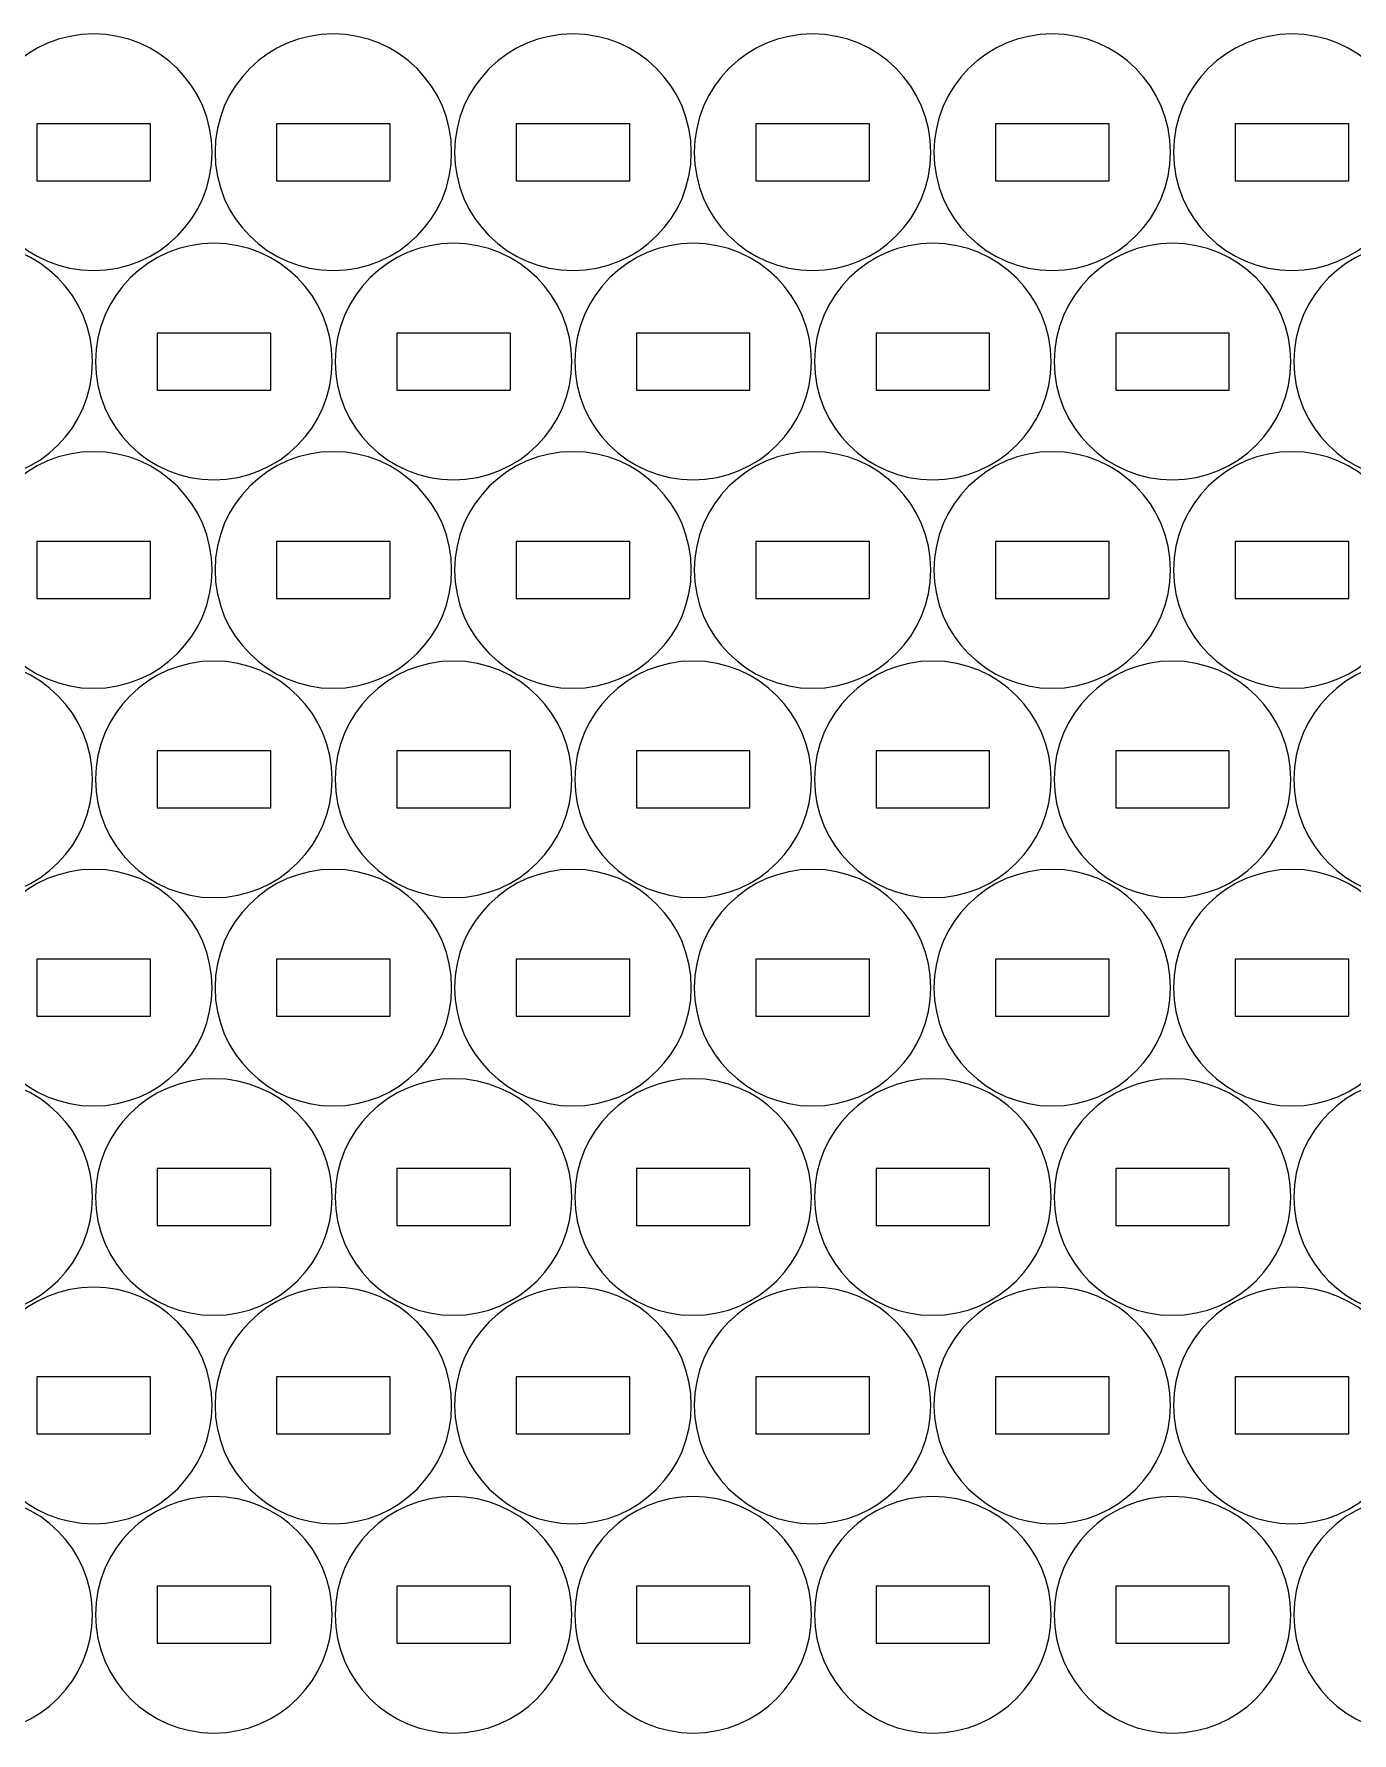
# Model space of a CAD drawing. Header units: millimetres. Extents: x -292 to 292, y -175 to 175.
# Drawn here: x 128.7 to 198.4, y -174.7 to -84.9 of the extents above; entities that cross this region are included whole.
import ezdxf

# ---------------------------------------------------------------- set-up
doc = ezdxf.new("R2010")
doc.units = ezdxf.units.MM
doc.header["$MEASUREMENT"] = 0
doc.layers.add('Camada 1', color=7, linetype='Continuous')

msp = doc.modelspace()

# ---------------------------------------------------------------- linework, layer by layer
at = {"layer": 'Camada 1', "lineweight": 20}
for points in [[(131.8926, -84.9321), (135.3443, -84.9321), (138.1426, -87.7304), (138.1426, -91.1821), (138.1426, -91.1821), (138.1426, -94.6338), (135.3443, -97.4321), (131.8926, -97.4321), (131.8926, -97.4321), (128.4409, -97.4321), (125.6426, -94.6338), (125.6426, -91.1821), (125.6426, -91.1821), (125.6426, -87.7304), (128.4409, -84.9321), (131.8926, -84.9321)], [(144.5514, -84.9321), (148.0031, -84.9321), (150.8014, -87.7304), (150.8014, -91.1821), (150.8014, -91.1821), (150.8014, -94.6338), (148.0031, -97.4321), (144.5514, -97.4321), (144.5514, -97.4321), (141.0997, -97.4321), (138.3014, -94.6338), (138.3014, -91.1821), (138.3014, -91.1821), (138.3014, -87.7304), (141.0997, -84.9321), (144.5514, -84.9321)], [(157.2102, -84.9321), (160.6619, -84.9321), (163.4602, -87.7304), (163.4602, -91.1821), (163.4602, -91.1821), (163.4602, -94.6338), (160.6619, -97.4321), (157.2102, -97.4321), (157.2102, -97.4321), (153.7585, -97.4321), (150.9602, -94.6338), (150.9602, -91.1821), (150.9602, -91.1821), (150.9602, -87.7304), (153.7585, -84.9321), (157.2102, -84.9321)], [(169.869, -84.9321), (173.3207, -84.9321), (176.119, -87.7304), (176.119, -91.1821), (176.119, -91.1821), (176.119, -94.6338), (173.3207, -97.4321), (169.869, -97.4321), (169.869, -97.4321), (166.4173, -97.4321), (163.619, -94.6338), (163.619, -91.1821), (163.619, -91.1821), (163.619, -87.7304), (166.4173, -84.9321), (169.869, -84.9321)], [(182.5278, -84.9321), (185.9795, -84.9321), (188.7778, -87.7304), (188.7778, -91.1821), (188.7778, -91.1821), (188.7778, -94.6338), (185.9795, -97.4321), (182.5278, -97.4321), (182.5278, -97.4321), (179.0761, -97.4321), (176.2778, -94.6338), (176.2778, -91.1821), (176.2778, -91.1821), (176.2778, -87.7304), (179.0761, -84.9321), (182.5278, -84.9321)], [(195.1866, -84.9321), (198.6383, -84.9321), (201.4366, -87.7304), (201.4366, -91.1821), (201.4366, -91.1821), (201.4366, -94.6338), (198.6383, -97.4321), (195.1866, -97.4321), (195.1866, -97.4321), (191.7349, -97.4321), (188.9366, -94.6338), (188.9366, -91.1821), (188.9366, -91.1821), (188.9366, -87.7304), (191.7349, -84.9321), (195.1866, -84.9321)], [(128.8926, -89.6821), (128.8926, -89.6821), (134.8926, -89.6821), (134.8926, -89.6821), (134.8926, -89.6821), (134.8926, -89.6821), (134.8926, -92.6821), (134.8926, -92.6821), (134.8926, -92.6821), (134.8926, -92.6821), (128.8926, -92.6821), (128.8926, -92.6821), (128.8926, -92.6821), (128.8926, -92.6821), (128.8926, -89.6821), (128.8926, -89.6821)], [(141.5514, -89.6821), (141.5514, -89.6821), (147.5514, -89.6821), (147.5514, -89.6821), (147.5514, -89.6821), (147.5514, -89.6821), (147.5514, -92.6821), (147.5514, -92.6821), (147.5514, -92.6821), (147.5514, -92.6821), (141.5514, -92.6821), (141.5514, -92.6821), (141.5514, -92.6821), (141.5514, -92.6821), (141.5514, -89.6821), (141.5514, -89.6821)], [(154.2102, -89.6821), (154.2102, -89.6821), (160.2102, -89.6821), (160.2102, -89.6821), (160.2102, -89.6821), (160.2102, -89.6821), (160.2102, -92.6821), (160.2102, -92.6821), (160.2102, -92.6821), (160.2102, -92.6821), (154.2102, -92.6821), (154.2102, -92.6821), (154.2102, -92.6821), (154.2102, -92.6821), (154.2102, -89.6821), (154.2102, -89.6821)], [(166.869, -89.6821), (166.869, -89.6821), (172.869, -89.6821), (172.869, -89.6821), (172.869, -89.6821), (172.869, -89.6821), (172.869, -92.6821), (172.869, -92.6821), (172.869, -92.6821), (172.869, -92.6821), (166.869, -92.6821), (166.869, -92.6821), (166.869, -92.6821), (166.869, -92.6821), (166.869, -89.6821), (166.869, -89.6821)], [(179.5278, -89.6821), (179.5278, -89.6821), (185.5278, -89.6821), (185.5278, -89.6821), (185.5278, -89.6821), (185.5278, -89.6821), (185.5278, -92.6821), (185.5278, -92.6821), (185.5278, -92.6821), (185.5278, -92.6821), (179.5278, -92.6821), (179.5278, -92.6821), (179.5278, -92.6821), (179.5278, -92.6821), (179.5278, -89.6821), (179.5278, -89.6821)], [(192.1866, -89.6821), (192.1866, -89.6821), (198.1866, -89.6821), (198.1866, -89.6821), (198.1866, -89.6821), (198.1866, -89.6821), (198.1866, -92.6821), (198.1866, -92.6821), (198.1866, -92.6821), (198.1866, -92.6821), (192.1866, -92.6821), (192.1866, -92.6821), (192.1866, -92.6821), (192.1866, -92.6821), (192.1866, -89.6821), (192.1866, -89.6821)], [(125.5838, -95.9917), (129.0355, -95.9917), (131.8338, -98.79), (131.8338, -102.2417), (131.8338, -102.2417), (131.8338, -105.6934), (129.0355, -108.4917), (125.5838, -108.4917), (125.5838, -108.4917), (122.1321, -108.4917), (119.3338, -105.6934), (119.3338, -102.2417), (119.3338, -102.2417), (119.3338, -98.79), (122.1321, -95.9917), (125.5838, -95.9917)], [(138.2426, -95.9917), (141.6943, -95.9917), (144.4926, -98.79), (144.4926, -102.2417), (144.4926, -102.2417), (144.4926, -105.6934), (141.6943, -108.4917), (138.2426, -108.4917), (138.2426, -108.4917), (134.7909, -108.4917), (131.9926, -105.6934), (131.9926, -102.2417), (131.9926, -102.2417), (131.9926, -98.79), (134.7909, -95.9917), (138.2426, -95.9917)], [(150.9014, -95.9917), (154.3531, -95.9917), (157.1514, -98.79), (157.1514, -102.2417), (157.1514, -102.2417), (157.1514, -105.6934), (154.3531, -108.4917), (150.9014, -108.4917), (150.9014, -108.4917), (147.4497, -108.4917), (144.6514, -105.6934), (144.6514, -102.2417), (144.6514, -102.2417), (144.6514, -98.79), (147.4497, -95.9917), (150.9014, -95.9917)], [(163.5602, -95.9917), (167.0119, -95.9917), (169.8102, -98.79), (169.8102, -102.2417), (169.8102, -102.2417), (169.8102, -105.6934), (167.0119, -108.4917), (163.5602, -108.4917), (163.5602, -108.4917), (160.1085, -108.4917), (157.3102, -105.6934), (157.3102, -102.2417), (157.3102, -102.2417), (157.3102, -98.79), (160.1085, -95.9917), (163.5602, -95.9917)], [(176.219, -95.9917), (179.6707, -95.9917), (182.469, -98.79), (182.469, -102.2417), (182.469, -102.2417), (182.469, -105.6934), (179.6707, -108.4917), (176.219, -108.4917), (176.219, -108.4917), (172.7673, -108.4917), (169.969, -105.6934), (169.969, -102.2417), (169.969, -102.2417), (169.969, -98.79), (172.7673, -95.9917), (176.219, -95.9917)], [(188.8778, -95.9917), (192.3295, -95.9917), (195.1278, -98.79), (195.1278, -102.2417), (195.1278, -102.2417), (195.1278, -105.6934), (192.3295, -108.4917), (188.8778, -108.4917), (188.8778, -108.4917), (185.4261, -108.4917), (182.6278, -105.6934), (182.6278, -102.2417), (182.6278, -102.2417), (182.6278, -98.79), (185.4261, -95.9917), (188.8778, -95.9917)], [(201.5366, -95.9917), (204.9883, -95.9917), (207.7866, -98.79), (207.7866, -102.2417), (207.7866, -102.2417), (207.7866, -105.6934), (204.9883, -108.4917), (201.5366, -108.4917), (201.5366, -108.4917), (198.0849, -108.4917), (195.2866, -105.6934), (195.2866, -102.2417), (195.2866, -102.2417), (195.2866, -98.79), (198.0849, -95.9917), (201.5366, -95.9917)], [(135.2426, -100.7417), (135.2426, -100.7417), (141.2426, -100.7417), (141.2426, -100.7417), (141.2426, -100.7417), (141.2426, -100.7417), (141.2426, -103.7417), (141.2426, -103.7417), (141.2426, -103.7417), (141.2426, -103.7417), (135.2426, -103.7417), (135.2426, -103.7417), (135.2426, -103.7417), (135.2426, -103.7417), (135.2426, -100.7417), (135.2426, -100.7417)], [(147.9014, -100.7417), (147.9014, -100.7417), (153.9014, -100.7417), (153.9014, -100.7417), (153.9014, -100.7417), (153.9014, -100.7417), (153.9014, -103.7417), (153.9014, -103.7417), (153.9014, -103.7417), (153.9014, -103.7417), (147.9014, -103.7417), (147.9014, -103.7417), (147.9014, -103.7417), (147.9014, -103.7417), (147.9014, -100.7417), (147.9014, -100.7417)], [(160.5602, -100.7417), (160.5602, -100.7417), (166.5602, -100.7417), (166.5602, -100.7417), (166.5602, -100.7417), (166.5602, -100.7417), (166.5602, -103.7417), (166.5602, -103.7417), (166.5602, -103.7417), (166.5602, -103.7417), (160.5602, -103.7417), (160.5602, -103.7417), (160.5602, -103.7417), (160.5602, -103.7417), (160.5602, -100.7417), (160.5602, -100.7417)], [(173.219, -100.7417), (173.219, -100.7417), (179.219, -100.7417), (179.219, -100.7417), (179.219, -100.7417), (179.219, -100.7417), (179.219, -103.7417), (179.219, -103.7417), (179.219, -103.7417), (179.219, -103.7417), (173.219, -103.7417), (173.219, -103.7417), (173.219, -103.7417), (173.219, -103.7417), (173.219, -100.7417), (173.219, -100.7417)], [(185.8778, -100.7417), (185.8778, -100.7417), (191.8778, -100.7417), (191.8778, -100.7417), (191.8778, -100.7417), (191.8778, -100.7417), (191.8778, -103.7417), (191.8778, -103.7417), (191.8778, -103.7417), (191.8778, -103.7417), (185.8778, -103.7417), (185.8778, -103.7417), (185.8778, -103.7417), (185.8778, -103.7417), (185.8778, -100.7417), (185.8778, -100.7417)], [(131.8926, -106.9984), (135.3443, -106.9984), (138.1426, -109.7967), (138.1426, -113.2484), (138.1426, -113.2484), (138.1426, -116.7001), (135.3443, -119.4984), (131.8926, -119.4984), (131.8926, -119.4984), (128.4409, -119.4984), (125.6426, -116.7001), (125.6426, -113.2484), (125.6426, -113.2484), (125.6426, -109.7967), (128.4409, -106.9984), (131.8926, -106.9984)], [(144.5514, -106.9984), (148.0031, -106.9984), (150.8014, -109.7967), (150.8014, -113.2484), (150.8014, -113.2484), (150.8014, -116.7001), (148.0031, -119.4984), (144.5514, -119.4984), (144.5514, -119.4984), (141.0997, -119.4984), (138.3014, -116.7001), (138.3014, -113.2484), (138.3014, -113.2484), (138.3014, -109.7967), (141.0997, -106.9984), (144.5514, -106.9984)], [(157.2102, -106.9984), (160.6619, -106.9984), (163.4602, -109.7967), (163.4602, -113.2484), (163.4602, -113.2484), (163.4602, -116.7001), (160.6619, -119.4984), (157.2102, -119.4984), (157.2102, -119.4984), (153.7585, -119.4984), (150.9602, -116.7001), (150.9602, -113.2484), (150.9602, -113.2484), (150.9602, -109.7967), (153.7585, -106.9984), (157.2102, -106.9984)], [(169.869, -106.9984), (173.3207, -106.9984), (176.119, -109.7967), (176.119, -113.2484), (176.119, -113.2484), (176.119, -116.7001), (173.3207, -119.4984), (169.869, -119.4984), (169.869, -119.4984), (166.4173, -119.4984), (163.619, -116.7001), (163.619, -113.2484), (163.619, -113.2484), (163.619, -109.7967), (166.4173, -106.9984), (169.869, -106.9984)], [(182.5278, -106.9984), (185.9795, -106.9984), (188.7778, -109.7967), (188.7778, -113.2484), (188.7778, -113.2484), (188.7778, -116.7001), (185.9795, -119.4984), (182.5278, -119.4984), (182.5278, -119.4984), (179.0761, -119.4984), (176.2778, -116.7001), (176.2778, -113.2484), (176.2778, -113.2484), (176.2778, -109.7967), (179.0761, -106.9984), (182.5278, -106.9984)], [(195.1866, -106.9984), (198.6383, -106.9984), (201.4366, -109.7967), (201.4366, -113.2484), (201.4366, -113.2484), (201.4366, -116.7001), (198.6383, -119.4984), (195.1866, -119.4984), (195.1866, -119.4984), (191.7349, -119.4984), (188.9366, -116.7001), (188.9366, -113.2484), (188.9366, -113.2484), (188.9366, -109.7967), (191.7349, -106.9984), (195.1866, -106.9984)], [(128.8926, -111.7484), (128.8926, -111.7484), (134.8926, -111.7484), (134.8926, -111.7484), (134.8926, -111.7484), (134.8926, -111.7484), (134.8926, -114.7484), (134.8926, -114.7484), (134.8926, -114.7484), (134.8926, -114.7484), (128.8926, -114.7484), (128.8926, -114.7484), (128.8926, -114.7484), (128.8926, -114.7484), (128.8926, -111.7484), (128.8926, -111.7484)], [(141.5514, -111.7484), (141.5514, -111.7484), (147.5514, -111.7484), (147.5514, -111.7484), (147.5514, -111.7484), (147.5514, -111.7484), (147.5514, -114.7484), (147.5514, -114.7484), (147.5514, -114.7484), (147.5514, -114.7484), (141.5514, -114.7484), (141.5514, -114.7484), (141.5514, -114.7484), (141.5514, -114.7484), (141.5514, -111.7484), (141.5514, -111.7484)], [(154.2102, -111.7484), (154.2102, -111.7484), (160.2102, -111.7484), (160.2102, -111.7484), (160.2102, -111.7484), (160.2102, -111.7484), (160.2102, -114.7484), (160.2102, -114.7484), (160.2102, -114.7484), (160.2102, -114.7484), (154.2102, -114.7484), (154.2102, -114.7484), (154.2102, -114.7484), (154.2102, -114.7484), (154.2102, -111.7484), (154.2102, -111.7484)], [(166.869, -111.7484), (166.869, -111.7484), (172.869, -111.7484), (172.869, -111.7484), (172.869, -111.7484), (172.869, -111.7484), (172.869, -114.7484), (172.869, -114.7484), (172.869, -114.7484), (172.869, -114.7484), (166.869, -114.7484), (166.869, -114.7484), (166.869, -114.7484), (166.869, -114.7484), (166.869, -111.7484), (166.869, -111.7484)], [(179.5278, -111.7484), (179.5278, -111.7484), (185.5278, -111.7484), (185.5278, -111.7484), (185.5278, -111.7484), (185.5278, -111.7484), (185.5278, -114.7484), (185.5278, -114.7484), (185.5278, -114.7484), (185.5278, -114.7484), (179.5278, -114.7484), (179.5278, -114.7484), (179.5278, -114.7484), (179.5278, -114.7484), (179.5278, -111.7484), (179.5278, -111.7484)], [(192.1866, -111.7484), (192.1866, -111.7484), (198.1866, -111.7484), (198.1866, -111.7484), (198.1866, -111.7484), (198.1866, -111.7484), (198.1866, -114.7484), (198.1866, -114.7484), (198.1866, -114.7484), (198.1866, -114.7484), (192.1866, -114.7484), (192.1866, -114.7484), (192.1866, -114.7484), (192.1866, -114.7484), (192.1866, -111.7484), (192.1866, -111.7484)], [(125.5838, -118.058), (129.0355, -118.058), (131.8338, -120.8563), (131.8338, -124.308), (131.8338, -124.308), (131.8338, -127.7597), (129.0355, -130.558), (125.5838, -130.558), (125.5838, -130.558), (122.1321, -130.558), (119.3338, -127.7597), (119.3338, -124.308), (119.3338, -124.308), (119.3338, -120.8563), (122.1321, -118.058), (125.5838, -118.058)], [(138.2426, -118.058), (141.6943, -118.058), (144.4926, -120.8563), (144.4926, -124.308), (144.4926, -124.308), (144.4926, -127.7597), (141.6943, -130.558), (138.2426, -130.558), (138.2426, -130.558), (134.7909, -130.558), (131.9926, -127.7597), (131.9926, -124.308), (131.9926, -124.308), (131.9926, -120.8563), (134.7909, -118.058), (138.2426, -118.058)], [(150.9014, -118.058), (154.3531, -118.058), (157.1514, -120.8563), (157.1514, -124.308), (157.1514, -124.308), (157.1514, -127.7597), (154.3531, -130.558), (150.9014, -130.558), (150.9014, -130.558), (147.4497, -130.558), (144.6514, -127.7597), (144.6514, -124.308), (144.6514, -124.308), (144.6514, -120.8563), (147.4497, -118.058), (150.9014, -118.058)], [(163.5602, -118.058), (167.0119, -118.058), (169.8102, -120.8563), (169.8102, -124.308), (169.8102, -124.308), (169.8102, -127.7597), (167.0119, -130.558), (163.5602, -130.558), (163.5602, -130.558), (160.1085, -130.558), (157.3102, -127.7597), (157.3102, -124.308), (157.3102, -124.308), (157.3102, -120.8563), (160.1085, -118.058), (163.5602, -118.058)], [(176.219, -118.058), (179.6707, -118.058), (182.469, -120.8563), (182.469, -124.308), (182.469, -124.308), (182.469, -127.7597), (179.6707, -130.558), (176.219, -130.558), (176.219, -130.558), (172.7673, -130.558), (169.969, -127.7597), (169.969, -124.308), (169.969, -124.308), (169.969, -120.8563), (172.7673, -118.058), (176.219, -118.058)], [(188.8778, -118.058), (192.3295, -118.058), (195.1278, -120.8563), (195.1278, -124.308), (195.1278, -124.308), (195.1278, -127.7597), (192.3295, -130.558), (188.8778, -130.558), (188.8778, -130.558), (185.4261, -130.558), (182.6278, -127.7597), (182.6278, -124.308), (182.6278, -124.308), (182.6278, -120.8563), (185.4261, -118.058), (188.8778, -118.058)], [(201.5366, -118.058), (204.9883, -118.058), (207.7866, -120.8563), (207.7866, -124.308), (207.7866, -124.308), (207.7866, -127.7597), (204.9883, -130.558), (201.5366, -130.558), (201.5366, -130.558), (198.0849, -130.558), (195.2866, -127.7597), (195.2866, -124.308), (195.2866, -124.308), (195.2866, -120.8563), (198.0849, -118.058), (201.5366, -118.058)], [(135.2426, -122.808), (135.2426, -122.808), (141.2426, -122.808), (141.2426, -122.808), (141.2426, -122.808), (141.2426, -122.808), (141.2426, -125.808), (141.2426, -125.808), (141.2426, -125.808), (141.2426, -125.808), (135.2426, -125.808), (135.2426, -125.808), (135.2426, -125.808), (135.2426, -125.808), (135.2426, -122.808), (135.2426, -122.808)], [(147.9014, -122.808), (147.9014, -122.808), (153.9014, -122.808), (153.9014, -122.808), (153.9014, -122.808), (153.9014, -122.808), (153.9014, -125.808), (153.9014, -125.808), (153.9014, -125.808), (153.9014, -125.808), (147.9014, -125.808), (147.9014, -125.808), (147.9014, -125.808), (147.9014, -125.808), (147.9014, -122.808), (147.9014, -122.808)], [(160.5602, -122.808), (160.5602, -122.808), (166.5602, -122.808), (166.5602, -122.808), (166.5602, -122.808), (166.5602, -122.808), (166.5602, -125.808), (166.5602, -125.808), (166.5602, -125.808), (166.5602, -125.808), (160.5602, -125.808), (160.5602, -125.808), (160.5602, -125.808), (160.5602, -125.808), (160.5602, -122.808), (160.5602, -122.808)], [(173.219, -122.808), (173.219, -122.808), (179.219, -122.808), (179.219, -122.808), (179.219, -122.808), (179.219, -122.808), (179.219, -125.808), (179.219, -125.808), (179.219, -125.808), (179.219, -125.808), (173.219, -125.808), (173.219, -125.808), (173.219, -125.808), (173.219, -125.808), (173.219, -122.808), (173.219, -122.808)], [(185.8778, -122.808), (185.8778, -122.808), (191.8778, -122.808), (191.8778, -122.808), (191.8778, -122.808), (191.8778, -122.808), (191.8778, -125.808), (191.8778, -125.808), (191.8778, -125.808), (191.8778, -125.808), (185.8778, -125.808), (185.8778, -125.808), (185.8778, -125.808), (185.8778, -125.808), (185.8778, -122.808), (185.8778, -122.808)], [(131.8926, -129.0647), (135.3443, -129.0647), (138.1426, -131.863), (138.1426, -135.3147), (138.1426, -135.3147), (138.1426, -138.7664), (135.3443, -141.5647), (131.8926, -141.5647), (131.8926, -141.5647), (128.4409, -141.5647), (125.6426, -138.7664), (125.6426, -135.3147), (125.6426, -135.3147), (125.6426, -131.863), (128.4409, -129.0647), (131.8926, -129.0647)], [(144.5514, -129.0647), (148.0031, -129.0647), (150.8014, -131.863), (150.8014, -135.3147), (150.8014, -135.3147), (150.8014, -138.7664), (148.0031, -141.5647), (144.5514, -141.5647), (144.5514, -141.5647), (141.0997, -141.5647), (138.3014, -138.7664), (138.3014, -135.3147), (138.3014, -135.3147), (138.3014, -131.863), (141.0997, -129.0647), (144.5514, -129.0647)], [(157.2102, -129.0647), (160.6619, -129.0647), (163.4602, -131.863), (163.4602, -135.3147), (163.4602, -135.3147), (163.4602, -138.7664), (160.6619, -141.5647), (157.2102, -141.5647), (157.2102, -141.5647), (153.7585, -141.5647), (150.9602, -138.7664), (150.9602, -135.3147), (150.9602, -135.3147), (150.9602, -131.863), (153.7585, -129.0647), (157.2102, -129.0647)], [(169.869, -129.0647), (173.3207, -129.0647), (176.119, -131.863), (176.119, -135.3147), (176.119, -135.3147), (176.119, -138.7664), (173.3207, -141.5647), (169.869, -141.5647), (169.869, -141.5647), (166.4173, -141.5647), (163.619, -138.7664), (163.619, -135.3147), (163.619, -135.3147), (163.619, -131.863), (166.4173, -129.0647), (169.869, -129.0647)], [(182.5278, -129.0647), (185.9795, -129.0647), (188.7778, -131.863), (188.7778, -135.3147), (188.7778, -135.3147), (188.7778, -138.7664), (185.9795, -141.5647), (182.5278, -141.5647), (182.5278, -141.5647), (179.0761, -141.5647), (176.2778, -138.7664), (176.2778, -135.3147), (176.2778, -135.3147), (176.2778, -131.863), (179.0761, -129.0647), (182.5278, -129.0647)], [(195.1866, -129.0647), (198.6383, -129.0647), (201.4366, -131.863), (201.4366, -135.3147), (201.4366, -135.3147), (201.4366, -138.7664), (198.6383, -141.5647), (195.1866, -141.5647), (195.1866, -141.5647), (191.7349, -141.5647), (188.9366, -138.7664), (188.9366, -135.3147), (188.9366, -135.3147), (188.9366, -131.863), (191.7349, -129.0647), (195.1866, -129.0647)], [(128.8926, -133.8147), (128.8926, -133.8147), (134.8926, -133.8147), (134.8926, -133.8147), (134.8926, -133.8147), (134.8926, -133.8147), (134.8926, -136.8147), (134.8926, -136.8147), (134.8926, -136.8147), (134.8926, -136.8147), (128.8926, -136.8147), (128.8926, -136.8147), (128.8926, -136.8147), (128.8926, -136.8147), (128.8926, -133.8147), (128.8926, -133.8147)], [(141.5514, -133.8147), (141.5514, -133.8147), (147.5514, -133.8147), (147.5514, -133.8147), (147.5514, -133.8147), (147.5514, -133.8147), (147.5514, -136.8147), (147.5514, -136.8147), (147.5514, -136.8147), (147.5514, -136.8147), (141.5514, -136.8147), (141.5514, -136.8147), (141.5514, -136.8147), (141.5514, -136.8147), (141.5514, -133.8147), (141.5514, -133.8147)], [(154.2102, -133.8147), (154.2102, -133.8147), (160.2102, -133.8147), (160.2102, -133.8147), (160.2102, -133.8147), (160.2102, -133.8147), (160.2102, -136.8147), (160.2102, -136.8147), (160.2102, -136.8147), (160.2102, -136.8147), (154.2102, -136.8147), (154.2102, -136.8147), (154.2102, -136.8147), (154.2102, -136.8147), (154.2102, -133.8147), (154.2102, -133.8147)], [(166.869, -133.8147), (166.869, -133.8147), (172.869, -133.8147), (172.869, -133.8147), (172.869, -133.8147), (172.869, -133.8147), (172.869, -136.8147), (172.869, -136.8147), (172.869, -136.8147), (172.869, -136.8147), (166.869, -136.8147), (166.869, -136.8147), (166.869, -136.8147), (166.869, -136.8147), (166.869, -133.8147), (166.869, -133.8147)], [(179.5278, -133.8147), (179.5278, -133.8147), (185.5278, -133.8147), (185.5278, -133.8147), (185.5278, -133.8147), (185.5278, -133.8147), (185.5278, -136.8147), (185.5278, -136.8147), (185.5278, -136.8147), (185.5278, -136.8147), (179.5278, -136.8147), (179.5278, -136.8147), (179.5278, -136.8147), (179.5278, -136.8147), (179.5278, -133.8147), (179.5278, -133.8147)], [(192.1866, -133.8147), (192.1866, -133.8147), (198.1866, -133.8147), (198.1866, -133.8147), (198.1866, -133.8147), (198.1866, -133.8147), (198.1866, -136.8147), (198.1866, -136.8147), (198.1866, -136.8147), (198.1866, -136.8147), (192.1866, -136.8147), (192.1866, -136.8147), (192.1866, -136.8147), (192.1866, -136.8147), (192.1866, -133.8147), (192.1866, -133.8147)], [(125.5838, -140.1243), (129.0355, -140.1243), (131.8338, -142.9226), (131.8338, -146.3743), (131.8338, -146.3743), (131.8338, -149.826), (129.0355, -152.6243), (125.5838, -152.6243), (125.5838, -152.6243), (122.1321, -152.6243), (119.3338, -149.826), (119.3338, -146.3743), (119.3338, -146.3743), (119.3338, -142.9226), (122.1321, -140.1243), (125.5838, -140.1243)], [(138.2426, -140.1243), (141.6943, -140.1243), (144.4926, -142.9226), (144.4926, -146.3743), (144.4926, -146.3743), (144.4926, -149.826), (141.6943, -152.6243), (138.2426, -152.6243), (138.2426, -152.6243), (134.7909, -152.6243), (131.9926, -149.826), (131.9926, -146.3743), (131.9926, -146.3743), (131.9926, -142.9226), (134.7909, -140.1243), (138.2426, -140.1243)], [(150.9014, -140.1243), (154.3531, -140.1243), (157.1514, -142.9226), (157.1514, -146.3743), (157.1514, -146.3743), (157.1514, -149.826), (154.3531, -152.6243), (150.9014, -152.6243), (150.9014, -152.6243), (147.4497, -152.6243), (144.6514, -149.826), (144.6514, -146.3743), (144.6514, -146.3743), (144.6514, -142.9226), (147.4497, -140.1243), (150.9014, -140.1243)], [(163.5602, -140.1243), (167.0119, -140.1243), (169.8102, -142.9226), (169.8102, -146.3743), (169.8102, -146.3743), (169.8102, -149.826), (167.0119, -152.6243), (163.5602, -152.6243), (163.5602, -152.6243), (160.1085, -152.6243), (157.3102, -149.826), (157.3102, -146.3743), (157.3102, -146.3743), (157.3102, -142.9226), (160.1085, -140.1243), (163.5602, -140.1243)], [(176.219, -140.1243), (179.6707, -140.1243), (182.469, -142.9226), (182.469, -146.3743), (182.469, -146.3743), (182.469, -149.826), (179.6707, -152.6243), (176.219, -152.6243), (176.219, -152.6243), (172.7673, -152.6243), (169.969, -149.826), (169.969, -146.3743), (169.969, -146.3743), (169.969, -142.9226), (172.7673, -140.1243), (176.219, -140.1243)], [(188.8778, -140.1243), (192.3295, -140.1243), (195.1278, -142.9226), (195.1278, -146.3743), (195.1278, -146.3743), (195.1278, -149.826), (192.3295, -152.6243), (188.8778, -152.6243), (188.8778, -152.6243), (185.4261, -152.6243), (182.6278, -149.826), (182.6278, -146.3743), (182.6278, -146.3743), (182.6278, -142.9226), (185.4261, -140.1243), (188.8778, -140.1243)], [(201.5366, -140.1243), (204.9883, -140.1243), (207.7866, -142.9226), (207.7866, -146.3743), (207.7866, -146.3743), (207.7866, -149.826), (204.9883, -152.6243), (201.5366, -152.6243), (201.5366, -152.6243), (198.0849, -152.6243), (195.2866, -149.826), (195.2866, -146.3743), (195.2866, -146.3743), (195.2866, -142.9226), (198.0849, -140.1243), (201.5366, -140.1243)], [(135.2426, -144.8743), (135.2426, -144.8743), (141.2426, -144.8743), (141.2426, -144.8743), (141.2426, -144.8743), (141.2426, -144.8743), (141.2426, -147.8743), (141.2426, -147.8743), (141.2426, -147.8743), (141.2426, -147.8743), (135.2426, -147.8743), (135.2426, -147.8743), (135.2426, -147.8743), (135.2426, -147.8743), (135.2426, -144.8743), (135.2426, -144.8743)], [(147.9014, -144.8743), (147.9014, -144.8743), (153.9014, -144.8743), (153.9014, -144.8743), (153.9014, -144.8743), (153.9014, -144.8743), (153.9014, -147.8743), (153.9014, -147.8743), (153.9014, -147.8743), (153.9014, -147.8743), (147.9014, -147.8743), (147.9014, -147.8743), (147.9014, -147.8743), (147.9014, -147.8743), (147.9014, -144.8743), (147.9014, -144.8743)], [(160.5602, -144.8743), (160.5602, -144.8743), (166.5602, -144.8743), (166.5602, -144.8743), (166.5602, -144.8743), (166.5602, -144.8743), (166.5602, -147.8743), (166.5602, -147.8743), (166.5602, -147.8743), (166.5602, -147.8743), (160.5602, -147.8743), (160.5602, -147.8743), (160.5602, -147.8743), (160.5602, -147.8743), (160.5602, -144.8743), (160.5602, -144.8743)], [(173.219, -144.8743), (173.219, -144.8743), (179.219, -144.8743), (179.219, -144.8743), (179.219, -144.8743), (179.219, -144.8743), (179.219, -147.8743), (179.219, -147.8743), (179.219, -147.8743), (179.219, -147.8743), (173.219, -147.8743), (173.219, -147.8743), (173.219, -147.8743), (173.219, -147.8743), (173.219, -144.8743), (173.219, -144.8743)], [(185.8778, -144.8743), (185.8778, -144.8743), (191.8778, -144.8743), (191.8778, -144.8743), (191.8778, -144.8743), (191.8778, -144.8743), (191.8778, -147.8743), (191.8778, -147.8743), (191.8778, -147.8743), (191.8778, -147.8743), (185.8778, -147.8743), (185.8778, -147.8743), (185.8778, -147.8743), (185.8778, -147.8743), (185.8778, -144.8743), (185.8778, -144.8743)], [(131.8926, -151.131), (135.3443, -151.131), (138.1426, -153.9293), (138.1426, -157.381), (138.1426, -157.381), (138.1426, -160.8327), (135.3443, -163.631), (131.8926, -163.631), (131.8926, -163.631), (128.4409, -163.631), (125.6426, -160.8327), (125.6426, -157.381), (125.6426, -157.381), (125.6426, -153.9293), (128.4409, -151.131), (131.8926, -151.131)], [(144.5514, -151.131), (148.0031, -151.131), (150.8014, -153.9293), (150.8014, -157.381), (150.8014, -157.381), (150.8014, -160.8327), (148.0031, -163.631), (144.5514, -163.631), (144.5514, -163.631), (141.0997, -163.631), (138.3014, -160.8327), (138.3014, -157.381), (138.3014, -157.381), (138.3014, -153.9293), (141.0997, -151.131), (144.5514, -151.131)], [(157.2102, -151.131), (160.6619, -151.131), (163.4602, -153.9293), (163.4602, -157.381), (163.4602, -157.381), (163.4602, -160.8327), (160.6619, -163.631), (157.2102, -163.631), (157.2102, -163.631), (153.7585, -163.631), (150.9602, -160.8327), (150.9602, -157.381), (150.9602, -157.381), (150.9602, -153.9293), (153.7585, -151.131), (157.2102, -151.131)], [(169.869, -151.131), (173.3207, -151.131), (176.119, -153.9293), (176.119, -157.381), (176.119, -157.381), (176.119, -160.8327), (173.3207, -163.631), (169.869, -163.631), (169.869, -163.631), (166.4173, -163.631), (163.619, -160.8327), (163.619, -157.381), (163.619, -157.381), (163.619, -153.9293), (166.4173, -151.131), (169.869, -151.131)], [(182.5278, -151.131), (185.9795, -151.131), (188.7778, -153.9293), (188.7778, -157.381), (188.7778, -157.381), (188.7778, -160.8327), (185.9795, -163.631), (182.5278, -163.631), (182.5278, -163.631), (179.0761, -163.631), (176.2778, -160.8327), (176.2778, -157.381), (176.2778, -157.381), (176.2778, -153.9293), (179.0761, -151.131), (182.5278, -151.131)], [(195.1866, -151.131), (198.6383, -151.131), (201.4366, -153.9293), (201.4366, -157.381), (201.4366, -157.381), (201.4366, -160.8327), (198.6383, -163.631), (195.1866, -163.631), (195.1866, -163.631), (191.7349, -163.631), (188.9366, -160.8327), (188.9366, -157.381), (188.9366, -157.381), (188.9366, -153.9293), (191.7349, -151.131), (195.1866, -151.131)], [(128.8926, -155.881), (128.8926, -155.881), (134.8926, -155.881), (134.8926, -155.881), (134.8926, -155.881), (134.8926, -155.881), (134.8926, -158.881), (134.8926, -158.881), (134.8926, -158.881), (134.8926, -158.881), (128.8926, -158.881), (128.8926, -158.881), (128.8926, -158.881), (128.8926, -158.881), (128.8926, -155.881), (128.8926, -155.881)], [(141.5514, -155.881), (141.5514, -155.881), (147.5514, -155.881), (147.5514, -155.881), (147.5514, -155.881), (147.5514, -155.881), (147.5514, -158.881), (147.5514, -158.881), (147.5514, -158.881), (147.5514, -158.881), (141.5514, -158.881), (141.5514, -158.881), (141.5514, -158.881), (141.5514, -158.881), (141.5514, -155.881), (141.5514, -155.881)], [(154.2102, -155.881), (154.2102, -155.881), (160.2102, -155.881), (160.2102, -155.881), (160.2102, -155.881), (160.2102, -155.881), (160.2102, -158.881), (160.2102, -158.881), (160.2102, -158.881), (160.2102, -158.881), (154.2102, -158.881), (154.2102, -158.881), (154.2102, -158.881), (154.2102, -158.881), (154.2102, -155.881), (154.2102, -155.881)], [(166.869, -155.881), (166.869, -155.881), (172.869, -155.881), (172.869, -155.881), (172.869, -155.881), (172.869, -155.881), (172.869, -158.881), (172.869, -158.881), (172.869, -158.881), (172.869, -158.881), (166.869, -158.881), (166.869, -158.881), (166.869, -158.881), (166.869, -158.881), (166.869, -155.881), (166.869, -155.881)], [(179.5278, -155.881), (179.5278, -155.881), (185.5278, -155.881), (185.5278, -155.881), (185.5278, -155.881), (185.5278, -155.881), (185.5278, -158.881), (185.5278, -158.881), (185.5278, -158.881), (185.5278, -158.881), (179.5278, -158.881), (179.5278, -158.881), (179.5278, -158.881), (179.5278, -158.881), (179.5278, -155.881), (179.5278, -155.881)], [(192.1866, -155.881), (192.1866, -155.881), (198.1866, -155.881), (198.1866, -155.881), (198.1866, -155.881), (198.1866, -155.881), (198.1866, -158.881), (198.1866, -158.881), (198.1866, -158.881), (198.1866, -158.881), (192.1866, -158.881), (192.1866, -158.881), (192.1866, -158.881), (192.1866, -158.881), (192.1866, -155.881), (192.1866, -155.881)], [(125.5838, -162.1906), (129.0355, -162.1906), (131.8338, -164.9889), (131.8338, -168.4406), (131.8338, -168.4406), (131.8338, -171.8923), (129.0355, -174.6906), (125.5838, -174.6906), (125.5838, -174.6906), (122.1321, -174.6906), (119.3338, -171.8923), (119.3338, -168.4406), (119.3338, -168.4406), (119.3338, -164.9889), (122.1321, -162.1906), (125.5838, -162.1906)], [(138.2426, -162.1906), (141.6943, -162.1906), (144.4926, -164.9889), (144.4926, -168.4406), (144.4926, -168.4406), (144.4926, -171.8923), (141.6943, -174.6906), (138.2426, -174.6906), (138.2426, -174.6906), (134.7909, -174.6906), (131.9926, -171.8923), (131.9926, -168.4406), (131.9926, -168.4406), (131.9926, -164.9889), (134.7909, -162.1906), (138.2426, -162.1906)], [(150.9014, -162.1906), (154.3531, -162.1906), (157.1514, -164.9889), (157.1514, -168.4406), (157.1514, -168.4406), (157.1514, -171.8923), (154.3531, -174.6906), (150.9014, -174.6906), (150.9014, -174.6906), (147.4497, -174.6906), (144.6514, -171.8923), (144.6514, -168.4406), (144.6514, -168.4406), (144.6514, -164.9889), (147.4497, -162.1906), (150.9014, -162.1906)], [(163.5602, -162.1906), (167.0119, -162.1906), (169.8102, -164.9889), (169.8102, -168.4406), (169.8102, -168.4406), (169.8102, -171.8923), (167.0119, -174.6906), (163.5602, -174.6906), (163.5602, -174.6906), (160.1085, -174.6906), (157.3102, -171.8923), (157.3102, -168.4406), (157.3102, -168.4406), (157.3102, -164.9889), (160.1085, -162.1906), (163.5602, -162.1906)], [(176.219, -162.1906), (179.6707, -162.1906), (182.469, -164.9889), (182.469, -168.4406), (182.469, -168.4406), (182.469, -171.8923), (179.6707, -174.6906), (176.219, -174.6906), (176.219, -174.6906), (172.7673, -174.6906), (169.969, -171.8923), (169.969, -168.4406), (169.969, -168.4406), (169.969, -164.9889), (172.7673, -162.1906), (176.219, -162.1906)], [(188.8778, -162.1906), (192.3295, -162.1906), (195.1278, -164.9889), (195.1278, -168.4406), (195.1278, -168.4406), (195.1278, -171.8923), (192.3295, -174.6906), (188.8778, -174.6906), (188.8778, -174.6906), (185.4261, -174.6906), (182.6278, -171.8923), (182.6278, -168.4406), (182.6278, -168.4406), (182.6278, -164.9889), (185.4261, -162.1906), (188.8778, -162.1906)], [(201.5366, -162.1906), (204.9883, -162.1906), (207.7866, -164.9889), (207.7866, -168.4406), (207.7866, -168.4406), (207.7866, -171.8923), (204.9883, -174.6906), (201.5366, -174.6906), (201.5366, -174.6906), (198.0849, -174.6906), (195.2866, -171.8923), (195.2866, -168.4406), (195.2866, -168.4406), (195.2866, -164.9889), (198.0849, -162.1906), (201.5366, -162.1906)], [(135.2426, -166.9406), (135.2426, -166.9406), (141.2426, -166.9406), (141.2426, -166.9406), (141.2426, -166.9406), (141.2426, -166.9406), (141.2426, -169.9406), (141.2426, -169.9406), (141.2426, -169.9406), (141.2426, -169.9406), (135.2426, -169.9406), (135.2426, -169.9406), (135.2426, -169.9406), (135.2426, -169.9406), (135.2426, -166.9406), (135.2426, -166.9406)], [(147.9014, -166.9406), (147.9014, -166.9406), (153.9014, -166.9406), (153.9014, -166.9406), (153.9014, -166.9406), (153.9014, -166.9406), (153.9014, -169.9406), (153.9014, -169.9406), (153.9014, -169.9406), (153.9014, -169.9406), (147.9014, -169.9406), (147.9014, -169.9406), (147.9014, -169.9406), (147.9014, -169.9406), (147.9014, -166.9406), (147.9014, -166.9406)], [(160.5602, -166.9406), (160.5602, -166.9406), (166.5602, -166.9406), (166.5602, -166.9406), (166.5602, -166.9406), (166.5602, -166.9406), (166.5602, -169.9406), (166.5602, -169.9406), (166.5602, -169.9406), (166.5602, -169.9406), (160.5602, -169.9406), (160.5602, -169.9406), (160.5602, -169.9406), (160.5602, -169.9406), (160.5602, -166.9406), (160.5602, -166.9406)], [(173.219, -166.9406), (173.219, -166.9406), (179.219, -166.9406), (179.219, -166.9406), (179.219, -166.9406), (179.219, -166.9406), (179.219, -169.9406), (179.219, -169.9406), (179.219, -169.9406), (179.219, -169.9406), (173.219, -169.9406), (173.219, -169.9406), (173.219, -169.9406), (173.219, -169.9406), (173.219, -166.9406), (173.219, -166.9406)], [(185.8778, -166.9406), (185.8778, -166.9406), (191.8778, -166.9406), (191.8778, -166.9406), (191.8778, -166.9406), (191.8778, -166.9406), (191.8778, -169.9406), (191.8778, -169.9406), (191.8778, -169.9406), (191.8778, -169.9406), (185.8778, -169.9406), (185.8778, -169.9406), (185.8778, -169.9406), (185.8778, -169.9406), (185.8778, -166.9406), (185.8778, -166.9406)]]:
    msp.add_open_spline(points, degree=3, knots=[0, 0, 0, 0, 0.2, 0.2, 0.2, 0.2, 0.4, 0.4, 0.4, 0.4, 0.6, 0.6, 0.6, 0.6, 1, 1, 1, 1], dxfattribs=at)

doc.saveas('drawing.dxf')
